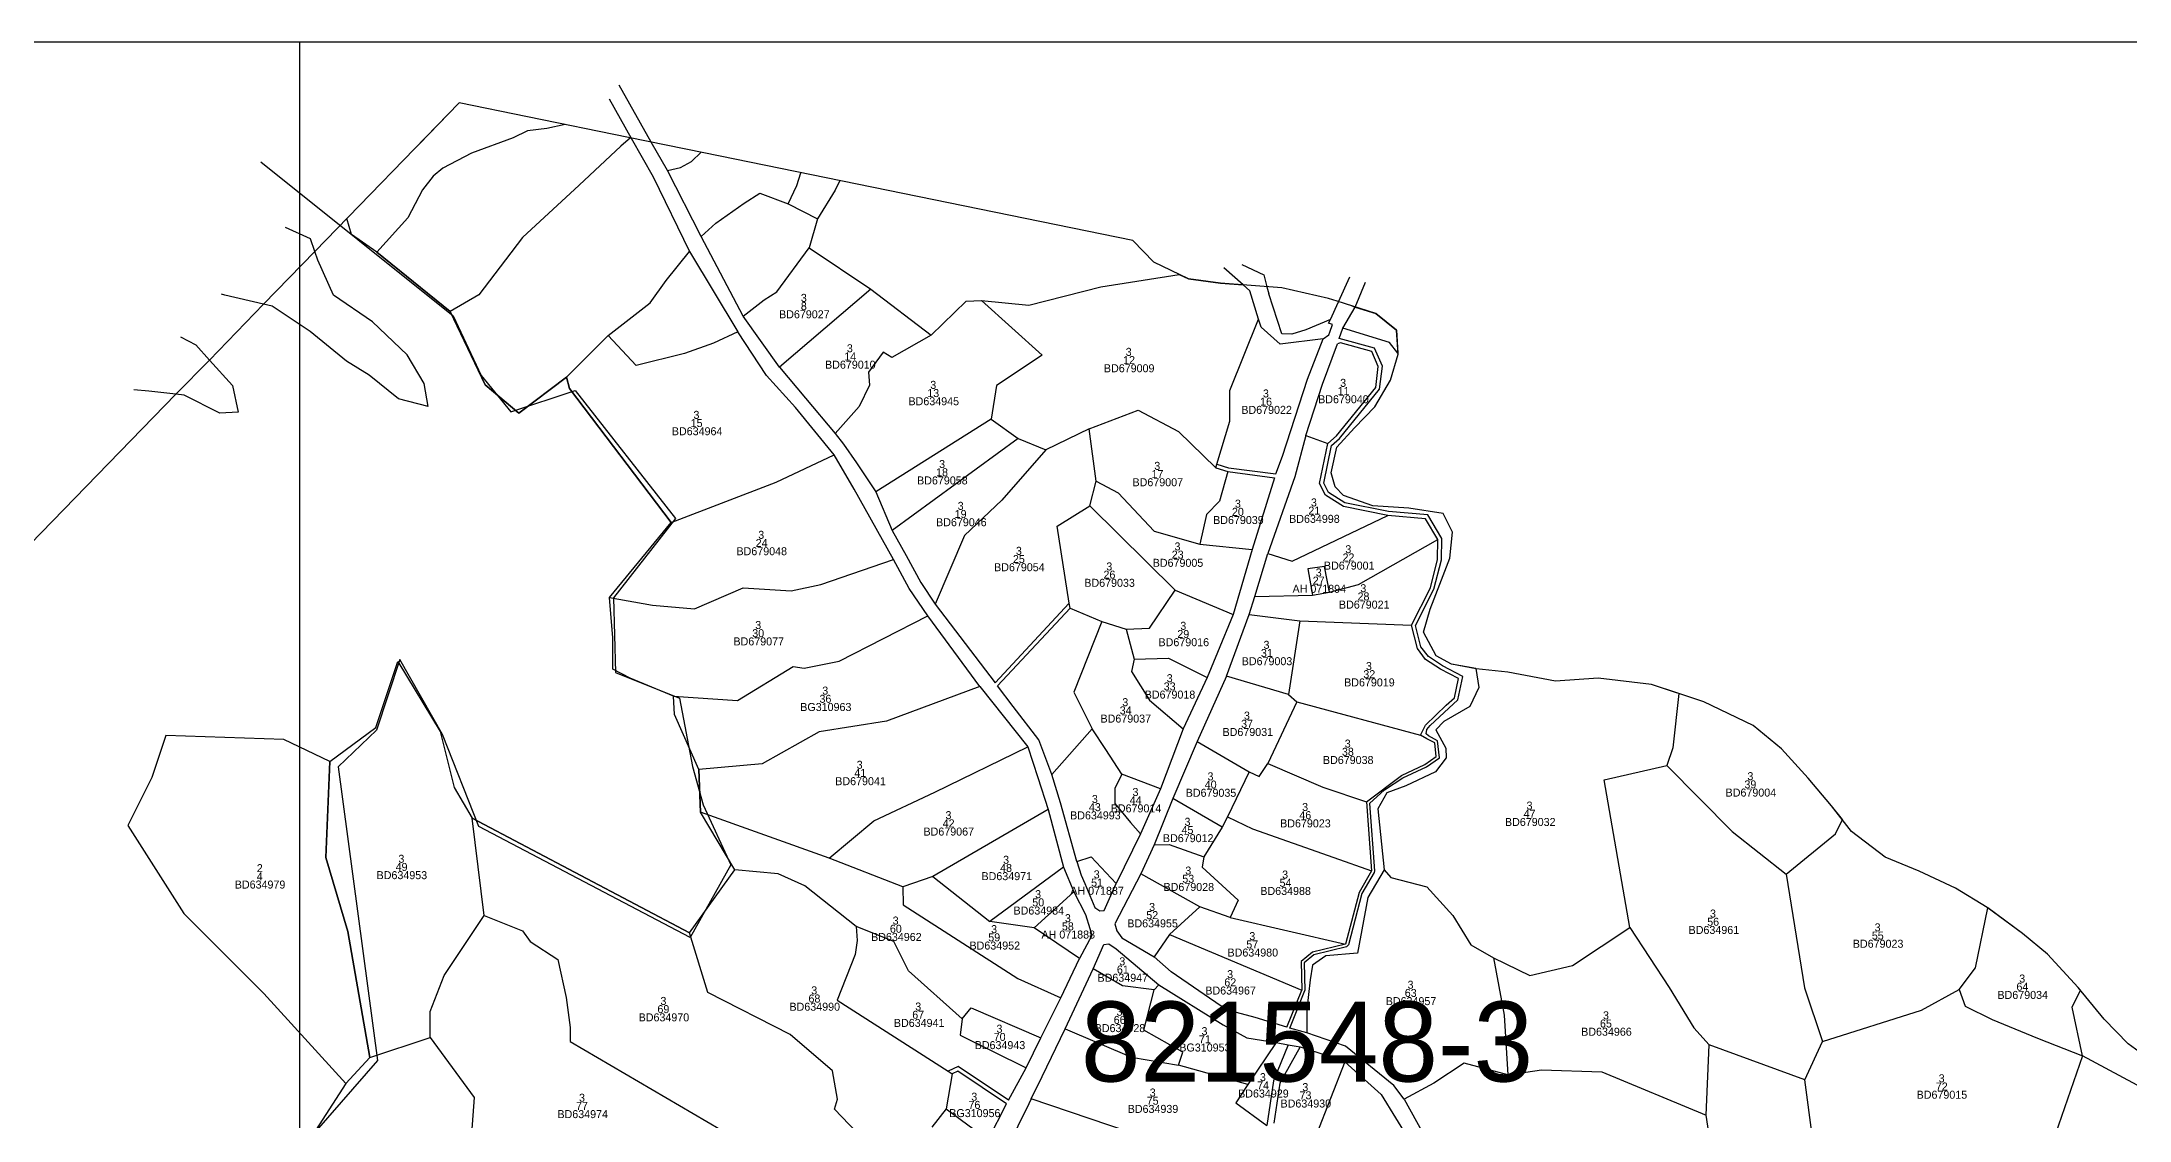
# Model space of a CAD drawing. Extents: x 547915 to 556085, y 1814738 to 1822008.
# Drawn here: x 549871 to 550914, y 1820461 to 1821000 of the extents above; entities that cross this region are included whole.
import ezdxf

# ---------------------------------------------------------------- set-up
doc = ezdxf.new("R2010")
doc.units = 0
for name, color, linetype in [('Level 10', 7, 'Continuous'), ('Level 20', 7, 'Continuous'), ('Level 23', 7, 'Continuous'), ('Level 31', 7, 'Continuous'), ('Level 32', 7, 'Continuous'), ('Level 34', 7, 'Continuous'), ('Level 46', 7, 'Continuous'), ('Level 54', 7, 'Continuous'), ('Level 55', 7, 'Continuous')]:
    doc.layers.add(name, color=color, linetype=linetype)

msp = doc.modelspace()

# ---------------------------------------------------------------- linework, layer by layer
at = {"layer": 'Level 10'}
for p, q in [((550074.1, 1820963.8), (550059.7, 1820949)), ((550244, 1820918.9), (550258.8, 1820911.5)), ((550258.8, 1820911.5), (550254.5, 1820896.9)), ((550038.5, 1820894.8), (550075.1, 1820865.1)), ((550254.5, 1820896.9), (550285.4, 1820876.2)), ((550285.4, 1820876.2), (550239.7, 1820837.3)), ((550285.4, 1820876.2), (550315.5, 1820853.2)), ((550525.8, 1820867.9), (550527.5, 1820867.3)), ((550154.1, 1820853.1), (550133.3, 1820832.2)), ((550345.6, 1820811.3), (550287.9, 1820774.9)), ((550345.6, 1820811.3), (550359, 1820801.5)), ((550359, 1820801.5), (550296.1, 1820755.6)), ((550359, 1820801.5), (550372.9, 1820795.9)), ((550394.6, 1820806.4), (550372.9, 1820795.9)), ((550398.1, 1820780.2), (550394.6, 1820806.4)), ((550502.9, 1820803), (550513.8, 1820799.1)), ((550457.8, 1820786.9), (550458.4, 1820788.8)), ((550394.8, 1820767.9), (550398.1, 1820780.2)), ((550394.8, 1820767.9), (550437.5, 1820725.7)), ((550154.8, 1820722), (550185.6, 1820759.6)), ((550449.9, 1820748.8), (550476, 1820746)), ((550437.5, 1820725.7), (550466.5, 1820713.5)), ((550506.2, 1820723.3), (550514.7, 1820724.7)), ((550385, 1820716.7), (550384.6, 1820719.2)), ((550385, 1820716.7), (550400.8, 1820710)), ((550477.3, 1820722.5), (550506.2, 1820723.3)), ((550400.8, 1820710), (550413, 1820706.3)), ((550413, 1820706.3), (550417, 1820691.2)), ((550474.6, 1820713.5), (550499.9, 1820710.4)), ((550499.9, 1820710.4), (550494.2, 1820673.5)), ((550499.9, 1820710.4), (550555.6, 1820708.2)), ((550494.2, 1820673.5), (550463.2, 1820682.7)), ((550494.2, 1820673.5), (550498.3, 1820669.9)), ((550498.3, 1820669.9), (550483.9, 1820639)), ((550498.3, 1820669.9), (550560.2, 1820653.2)), ((550396.1, 1820656.4), (550375.9, 1820633.6)), ((550448.6, 1820650), (550474.5, 1820634.9)), ((550199.4, 1820636.1), (550200.2, 1820614.7)), ((550430.2, 1820626.3), (550410.8, 1820633.7)), ((550474.5, 1820634.9), (550463.7, 1820612.4)), ((550461.1, 1820607.2), (550436.4, 1820621.5)), ((550092, 1820563), (550086, 1820611.7)), ((550194.7, 1820554.4), (550086, 1820611.7)), ((550264.5, 1820591.7), (550200.2, 1820614.7)), ((550217.4, 1820585.8), (550200.2, 1820614.7)), ((550374.1, 1820616.1), (550316.3, 1820582.6)), ((550463.7, 1820612.4), (550461.1, 1820607.2)), ((550461.1, 1820607.2), (550451.8, 1820592.4)), ((550301.4, 1820577.4), (550264.5, 1820591.7)), ((550194.7, 1820554.4), (550217.4, 1820585.8)), ((550316.3, 1820582.6), (550301.4, 1820577.4)), ((550316.3, 1820582.6), (550344.8, 1820560)), ((550381.7, 1820587.2), (550344.8, 1820560)), ((550449.8, 1820567.4), (550420.3, 1820583.8)), ((550386.8, 1820574.9), (550367, 1820556.9)), ((550367, 1820556.9), (550344.8, 1820560)), ((550449.8, 1820567.4), (550434.7, 1820553.6)), ((550465, 1820562.1), (550449.8, 1820567.4)), ((550465, 1820562.1), (550522.7, 1820548.7)), ((550389.7, 1820541.6), (550367, 1820556.9)), ((550434.7, 1820553.6), (550427.1, 1820542.4)), ((550434.7, 1820553.6), (550500.9, 1820525.7)), ((550427.1, 1820525.9), (550429.4, 1820528.4)), ((550035, 1820492), (550065, 1820502)), ((550488, 1820499.5), (550473.9, 1820478.5)), ((550703, 1820463.1), (550704.5, 1820498.4)), ((550752.3, 1820480.9), (550704.5, 1820498.4)), ((550752.3, 1820480.9), (550761.1, 1820500)), ((550324.1, 1820485.1), (550326, 1820483.8)), ((550473.9, 1820478.5), (550439.2, 1820488.2)), ((550522.3, 1820489.8), (550508, 1820453.2)), ((550891.2, 1820492.8), (550873.1, 1820440.9)), ((550939.1, 1820467), (550891.2, 1820492.8)), ((550023, 1820479), (550003, 1820448)), ((550326, 1820483.8), (550323, 1820466.4)), ((550323, 1820466.4), (550315.9, 1820457.1)), ((550323, 1820466.4), (550344.1, 1820450.8))]:
    msp.add_line(p, q, dxfattribs=at)
for points in [[(550132.5, 1820958.6), (550123.4, 1820956.6), (550113.7, 1820955.4), (550106.5, 1820951.9), (550085.8, 1820944.2), (550071.4, 1820936.7), (550066.5, 1820932.8), (550061.2, 1820926), (550053.9, 1820911.9), (550038.5, 1820894.8)], [(550165.3, 1820951.9), (550160.4, 1820947.8), (550139.5, 1820928.3), (550111.2, 1820902.1), (550102.7, 1820890.9), (550089.4, 1820873.4), (550075.1, 1820865.1)], [(550183.7, 1820935.6), (550190.3, 1820937.1), (550195.8, 1820940.1), (550200.5, 1820944.7)], [(550244, 1820918.9), (550248.4, 1820928.1), (550250.4, 1820934.5)], [(550200.5, 1820902.6), (550207.9, 1820909.2), (550222, 1820919.3), (550229.9, 1820924.2), (550244, 1820918.9)], [(550269.9, 1820930.6), (550267.5, 1820925.7), (550258.8, 1820911.5)], [(550015, 1820640), (550038, 1820657), (550049, 1820690), (550070, 1820655), (550077, 1820627), (550086, 1820611.7), (550194.7, 1820554.4), (550217.4, 1820585.8), (550200.2, 1820614.7), (550199.4, 1820636.1), (550187.2, 1820663.6), (550186.7, 1820672.7), (550165.1, 1820681.7), (550156.4, 1820686.2), (550156.4, 1820701.9), (550154.8, 1820722), (550185.6, 1820759.6), (550134.8, 1820826.6), (550133.3, 1820832.2), (550109.4, 1820814.3), (550092.5, 1820828.4), (550075.1, 1820865.1), (550038.5, 1820894.8), (550025.7, 1820903.6), (550023.4, 1820911.6)], [(550038.5, 1820894.8), (550025.7, 1820903.6), (550023.4, 1820911.6)], [(550154.1, 1820853.1), (550175.1, 1820869.5), (550183.1, 1820880.6), (550194.7, 1820895.1)], [(550221.5, 1820862.8), (550232.1, 1820871), (550238.4, 1820875), (550254.5, 1820896.9)], [(550340.7, 1820870.6), (550364.4, 1820868.2), (550400.3, 1820877.4), (550439.6, 1820883.6)], [(550439.6, 1820883.6), (550444.2, 1820881.5), (550460.2, 1820879.3), (550471.6, 1820878.4)], [(550315.5, 1820853.2), (550333.1, 1820870.2), (550340.7, 1820870.6)], [(550340.7, 1820870.6), (550371.1, 1820843.2), (550348.2, 1820828), (550345.6, 1820811.3)], [(550075.1, 1820865.1), (550092.5, 1820828.4), (550109.4, 1820814.3), (550133.3, 1820832.2)], [(550458.4, 1820788.8), (550464.8, 1820810.2), (550464.8, 1820825.5), (550479.2, 1820861.2)], [(550527.5, 1820867.3), (550537.9, 1820864.1), (550548.2, 1820855.7), (550548.9, 1820844.3)], [(550218.9, 1820855), (550206.8, 1820849.3), (550192.3, 1820844.1), (550168.1, 1820838.1), (550154.1, 1820853.1)], [(550315.5, 1820853.2), (550295.8, 1820842.1), (550291.6, 1820844.7), (550284.2, 1820834.8), (550284.7, 1820828.2), (550279.6, 1820817.5), (550267.5, 1820804.1)], [(550133.3, 1820832.2), (550134.8, 1820826.6), (550185.6, 1820759.6)], [(550394.6, 1820806.4), (550419.1, 1820815.7), (550439.2, 1820805.1), (550457.8, 1820786.9)], [(550185.6, 1820759.6), (550238, 1820779.7), (550267, 1820793.4)], [(550372.9, 1820795.9), (550350.9, 1820770.8), (550332.2, 1820753), (550317.6, 1820718.8)], [(550398.1, 1820780.2), (550409, 1820774.4), (550427, 1820755.2), (550449.9, 1820748.8)], [(550463.8, 1820785), (550459.7, 1820770.2), (550453.2, 1820763.6), (550449.9, 1820748.8)], [(550384.6, 1820719.2), (550378.5, 1820757.8), (550394.8, 1820767.9)], [(550483.8, 1820744), (550496.1, 1820740.2), (550543.9, 1820763)], [(550514.7, 1820724.7), (550529.2, 1820728.6), (550568.8, 1820751)], [(550154.8, 1820722), (550176.2, 1820718.3), (550197.2, 1820716.4), (550221.5, 1820726.9), (550245.5, 1820725.4), (550260.4, 1820728.5), (550296.7, 1820741.1)], [(550514.7, 1820724.7), (550512.2, 1820737.5), (550503.8, 1820736.4), (550506.2, 1820723.3)], [(550413, 1820706.3), (550424.7, 1820706.7), (550437.5, 1820725.7)], [(550186.7, 1820672.7), (550165.1, 1820681.7), (550156.4, 1820686.2), (550156.4, 1820701.9), (550154.8, 1820722)], [(550186.7, 1820672.7), (550218.8, 1820670.6), (550246.6, 1820687.5), (550252, 1820686.7), (550269.6, 1820690.3), (550313.8, 1820712.9)], [(550400.8, 1820710), (550386.9, 1820674.7), (550396.1, 1820656.4)], [(550035, 1820492), (550024, 1820555), (550013, 1820592), (550015, 1820640), (550038, 1820657), (550049, 1820690), (550070, 1820655), (550077, 1820627), (550086, 1820611.7)], [(550417, 1820691.2), (550415.7, 1820685.1), (550424.7, 1820670.7), (550441.5, 1820656.4)], [(550417, 1820691.2), (550434.2, 1820691.8), (550453.5, 1820682)], [(550689.3, 1820674.1), (550675.7, 1820678.6), (550649, 1820681.7), (550627.6, 1820680.2), (550603.8, 1820684.8), (550588, 1820686.4), (550587.8, 1820686.5)], [(550199.4, 1820636.1), (550187.2, 1820663.6), (550186.7, 1820672.7)], [(550339.9, 1820677.5), (550293.2, 1820660.2), (550259.6, 1820654.8), (550231.1, 1820638.9), (550199.4, 1820636.1)], [(550689.3, 1820674.1), (550686.4, 1820646.8), (550683.3, 1820638.1)], [(550771.1, 1820611), (550765.7, 1820617.9), (550754, 1820631.7), (550740.6, 1820646.3), (550726.5, 1820658), (550701.9, 1820669.9), (550689.3, 1820674.1)], [(550015, 1820640), (549992, 1820651), (549933, 1820653), (549926, 1820632), (549914, 1820608), (549942, 1820564), (549982, 1820524), (550023, 1820479)], [(550410.8, 1820633.7), (550402.8, 1820646), (550396.1, 1820656.4)], [(550264.5, 1820591.7), (550286.8, 1820610.3), (550317.4, 1820624.7), (550363.8, 1820647.4)], [(550015, 1820640), (550013, 1820592), (550024, 1820555), (550035, 1820492), (550023, 1820479)], [(550410.8, 1820633.7), (550407.4, 1820626.6), (550407.3, 1820619.1), (550415.2, 1820609.5), (550420.2, 1820603.8)], [(550474.5, 1820634.9), (550479.5, 1820632.5), (550483.9, 1820639)], [(550483.9, 1820639), (550511.4, 1820627.2), (550533.1, 1820619.8)], [(550664.8, 1820557), (550652, 1820630.8), (550683.3, 1820638.1)], [(550683.3, 1820638.1), (550716, 1820605), (550743, 1820583.7)], [(550463.7, 1820612.4), (550476.2, 1820606.3), (550516.9, 1820592.1), (550535.7, 1820585.3)], [(550743, 1820583.7), (550767.6, 1820603.8), (550771.1, 1820611)], [(550388.3, 1820590), (550395.6, 1820592.4), (550408, 1820579)], [(550427, 1820598.3), (550434.6, 1820598.5), (550451.8, 1820592.4)], [(550451.8, 1820592.4), (550451, 1820587.2), (550469.1, 1820570.7), (550465, 1820562.1)], [(550278, 1820557.5), (550252.4, 1820577.8), (550239, 1820583.9), (550217.4, 1820585.8)], [(550542, 1820585.9), (550545.3, 1820582.1), (550563.3, 1820577.3), (550576.4, 1820563), (550585.4, 1820548.4), (550596.7, 1820541.8)], [(550743, 1820583.7), (550752.2, 1820526.9), (550761.1, 1820500)], [(550301.4, 1820577.4), (550301.5, 1820568.4), (550358.8, 1820531.5), (550380.3, 1820521.9)], [(550065, 1820502), (550065, 1820515), (550072, 1820533), (550092, 1820563)], [(550092, 1820563), (550111.3, 1820555.3), (550115, 1820550.1), (550128.9, 1820541.1), (550133, 1820522.1), (550135, 1820507), (550135, 1820500), (550217, 1820452), (550238.5, 1820439.7), (550243.5, 1820439.5)], [(550278, 1820557.5), (550278.6, 1820550.6), (550277.6, 1820543.5), (550268.5, 1820520.7), (550324.1, 1820485.1)], [(550331.1, 1820511.4), (550304.2, 1820535.3), (550296.8, 1820550), (550278, 1820557.5)], [(550596.7, 1820541.8), (550614.9, 1820533), (550636.2, 1820538), (550664.8, 1820557)], [(550664.8, 1820557), (550684.5, 1820527), (550696.9, 1820506.9), (550704.5, 1820498.4)], [(550829.5, 1820526), (550837.7, 1820536.9), (550843.8, 1820566.8)], [(550890.2, 1820525.7), (550889, 1820527.1), (550873.6, 1820543.7), (550861.1, 1820554.1), (550843.8, 1820566.8)], [(550278.2, 1820454.7), (550267.2, 1820466.1), (550268.8, 1820471.1), (550266.2, 1820485.3), (550245.1, 1820503.5), (550203.9, 1820524.5), (550194.7, 1820554.4)], [(550427.1, 1820525.9), (550411.2, 1820527.9), (550396.6, 1820536.4)], [(550596.7, 1820541.8), (550602, 1820513.1), (550603.8, 1820483.4)], [(550439.2, 1820488.2), (550441.4, 1820494.6), (550421.9, 1820505.7), (550427.1, 1820525.9)], [(550761.1, 1820500), (550810.7, 1820515.7), (550829.5, 1820526)], [(550829.5, 1820526), (550832.4, 1820517.7), (550846, 1820511), (550868.7, 1820501.7), (550891.2, 1820492.8)], [(550331.1, 1820511.4), (550335.6, 1820516.9), (550370.3, 1820501.9)], [(550891.2, 1820492.8), (550886, 1820517.1), (550890.2, 1820525.7)], [(550331.1, 1820511.4), (550330.1, 1820503.1), (550363.1, 1820486.8)], [(550382.5, 1820506.4), (550415.7, 1820492.2), (550439.2, 1820488.2)], [(550065, 1820502), (550087, 1820472), (550085, 1820445), (550121, 1820423)], [(550035, 1820492), (550023, 1820479), (550003, 1820448), (549992, 1820411), (549991, 1820385), (549996, 1820369), (550021, 1820374), (550030, 1820371), (550044, 1820371.1), (550051, 1820354)], [(550603.8, 1820483.4), (550582, 1820489.2), (550566.9, 1820479.1), (550552, 1820471.2)], [(550603.8, 1820483.4), (550620.6, 1820485.9), (550650.9, 1820484.8), (550703, 1820463.1)], [(550473.9, 1820478.5), (550467.8, 1820469.4), (550483.3, 1820458)], [(550873.1, 1820440.9), (550805.9, 1820443), (550756.1, 1820452), (550752.3, 1820480.9)], [(550447.5, 1820435), (550443.7, 1820444.9), (550365.5, 1820471.3)], [(550737.8, 1820368.7), (550708.7, 1820425.6), (550703, 1820463.1)]]:
    msp.add_lwpolyline(points, dxfattribs=at)
at = {"layer": 'Level 23'}
for p, q in [((550175.6, 1820949.8), (550159.6, 1820978.2)), ((550154.5, 1820971.5), (550165.6, 1820951.8)), ((550183.7, 1820935.6), (550175.6, 1820949.8)), ((550200.5, 1820902.6), (550183.7, 1820935.6)), ((550221.5, 1820862.8), (550200.5, 1820902.6)), ((550194.7, 1820895.1), (550218.9, 1820855)), ((550519.2, 1820870), (550524.9, 1820882.4)), ((550527.5, 1820867.3), (550532.7, 1820879.7)), ((550239.7, 1820837.3), (550221.5, 1820862.8)), ((550515.1, 1820861.1), (550519.2, 1820870)), ((550521.3, 1820856.8), (550527.5, 1820867.3)), ((550519.5, 1820851.6), (550521.3, 1820856.8)), ((550513.8, 1820799.1), (550518.2, 1820802.9)), ((550457.8, 1820786.9), (550463.8, 1820785)), ((550458.4, 1820788.8), (550464.2, 1820786.9)), ((550464.2, 1820786.9), (550487.9, 1820783.9)), ((550463.8, 1820785), (550487.2, 1820781.9)), ((550487.2, 1820781.9), (550476, 1820746)), ((550287.9, 1820774.9), (550296.1, 1820755.6)), ((550476, 1820746), (550466.5, 1820713.5)), ((550477.3, 1820722.5), (550483.8, 1820744)), ((550317.6, 1820718.8), (550347.5, 1820679.4)), ((550347.5, 1820679.4), (550384.6, 1820719.2)), ((550348.7, 1820677.8), (550385, 1820716.7)), ((550474.6, 1820713.5), (550477.3, 1820722.5)), ((550339.9, 1820677.5), (550313.8, 1820712.9)), ((550463.2, 1820682.7), (550474.6, 1820713.5)), ((550463.2, 1820682.7), (550448.6, 1820650)), ((550339.9, 1820677.5), (550363.8, 1820647.4)), ((550453.5, 1820682), (550441.5, 1820656.4)), ((550441.5, 1820656.4), (550430.2, 1820626.3)), ((550448.6, 1820650), (550436.4, 1820621.5)), ((550430.2, 1820626.3), (550420.2, 1820603.8)), ((550436.4, 1820621.5), (550427, 1820598.3)), ((550533.1, 1820619.8), (550535.7, 1820585.3)), ((550374.1, 1820616.1), (550381.7, 1820587.2)), ((550420.2, 1820603.8), (550408, 1820579)), ((550427, 1820598.3), (550420.3, 1820583.8)), ((550381.7, 1820587.2), (550386.8, 1820574.9)), ((550380.3, 1820521.9), (550389.7, 1820541.6)), ((550382.5, 1820506.4), (550396.6, 1820536.4)), ((550427.1, 1820542.4), (550435.6, 1820534.8)), ((550493.4, 1820507.1), (550500.9, 1820525.7)), ((550370.3, 1820501.9), (550380.3, 1820521.9)), ((550503.3, 1820504.4), (550494.9, 1820506.7)), ((550363.1, 1820486.8), (550370.3, 1820501.9)), ((550488, 1820499.5), (550494, 1820498.4)), ((550494, 1820498.4), (550500, 1820497.3)), ((550354.2, 1820470.7), (550363.1, 1820486.8)), ((550344.1, 1820450.8), (550353.2, 1820468.9)), ((550552, 1820471.2), (550561.6, 1820453.6))]:
    msp.add_line(p, q, dxfattribs=at)
for points in [[(550165.6, 1820951.8), (550176.6, 1820932.4), (550194.7, 1820895.1)], [(550514.8, 1820854.7), (550516.1, 1820858.6), (550514.2, 1820859.2), (550515.1, 1820861.1)], [(550267, 1820793.4), (550247.8, 1820817.1), (550233.3, 1820833), (550218.9, 1820855)], [(550487.9, 1820783.9), (550491.2, 1820792.7), (550503.7, 1820831.3), (550511.5, 1820851.4)], [(550511.5, 1820851.4), (550514.3, 1820853.4), (550514.8, 1820854.7)], [(550518.2, 1820802.9), (550537.8, 1820827.1), (550539, 1820837.5), (550535.8, 1820845.1), (550520.1, 1820849.4), (550518.6, 1820848.9)], [(550502.9, 1820803), (550511.1, 1820828.7), (550518.6, 1820848.9)], [(550239.7, 1820837.3), (550252.7, 1820821.8), (550267.5, 1820804.1)], [(550267.5, 1820804.1), (550271.7, 1820798.7), (550278.2, 1820789.4), (550287.9, 1820774.9)], [(550502.9, 1820803), (550497.4, 1820782.4), (550483.8, 1820744)], [(550543.9, 1820763), (550521.6, 1820767.5), (550512.6, 1820773.2), (550509.7, 1820779), (550513.8, 1820799.1)], [(550296.7, 1820741.1), (550277, 1820776.2), (550267, 1820793.4)], [(550296.1, 1820755.6), (550303, 1820743), (550310.4, 1820729.6), (550317.6, 1820718.8)], [(550568.8, 1820751), (550562.6, 1820761.4), (550543.9, 1820763)], [(550555.6, 1820708.2), (550565.1, 1820726.9), (550568.7, 1820741.1), (550568.8, 1820751)], [(550313.8, 1820712.9), (550304.5, 1820726.5), (550296.7, 1820741.1)], [(550466.5, 1820713.5), (550458.7, 1820694.5), (550453.5, 1820682)], [(550560.2, 1820653.2), (550562.6, 1820658.2), (550573, 1820668.2), (550577.1, 1820671.9), (550579.2, 1820681.5), (550570.2, 1820686.2), (550562.7, 1820691), (550558.6, 1820696.5), (550555.6, 1820708.2)], [(550375.9, 1820633.6), (550369.3, 1820650.8), (550356.6, 1820667.5), (550348.7, 1820677.8)], [(550533.1, 1820619.8), (550550.6, 1820633.1), (550562.4, 1820638.6), (550568, 1820642.6), (550567.3, 1820649.4), (550563.3, 1820651.4), (550560.2, 1820653.2)], [(550363.8, 1820647.4), (550368.8, 1820632.1), (550374.1, 1820616.1)], [(550388.3, 1820590), (550380.2, 1820619.3), (550375.9, 1820633.6)], [(550388.3, 1820590), (550390.5, 1820583.2), (550392.3, 1820579), (550397.3, 1820567.1), (550399.9, 1820565.4), (550402.1, 1820565.6), (550408, 1820579)], [(550420.3, 1820583.8), (550407.3, 1820558.9), (550408.4, 1820555.3), (550410.9, 1820551.9), (550427.1, 1820542.4)], [(550535.7, 1820585.3), (550529.5, 1820574.6), (550522.7, 1820548.7)], [(550386.8, 1820574.9), (550392.7, 1820563.6), (550394.9, 1820556.6), (550395.9, 1820553.1), (550389.7, 1820541.6)], [(550396.6, 1820536.4), (550401.8, 1820548.6), (550404.4, 1820548.9), (550408, 1820546.4), (550429.4, 1820528.4)], [(550522.7, 1820548.7), (550506.2, 1820544.7), (550500.5, 1820540.1), (550500.9, 1820525.7)], [(550429.4, 1820528.4), (550461.6, 1820508.3), (550473.3, 1820501.8), (550488, 1820499.5)], [(550493.4, 1820507.1), (550477.6, 1820512), (550463.2, 1820515.8), (550435.6, 1820534.8)], [(550365.5, 1820471.3), (550371.1, 1820482.5), (550382.5, 1820506.4)], [(550500, 1820497.3), (550519.2, 1820491.1), (550522.3, 1820489.8)], [(550552, 1820471.2), (550546.8, 1820478), (550522.7, 1820497.7), (550503.3, 1820504.4)], [(550354.2, 1820470.7), (550329, 1820487.5), (550324.1, 1820485.1)], [(550353.2, 1820468.9), (550328.8, 1820485.2), (550326, 1820483.8)], [(550522.3, 1820489.8), (550540.5, 1820473.5), (550554.8, 1820450.2)], [(550365.5, 1820471.3), (550364.4, 1820468.9), (550353.4, 1820446.5)]]:
    msp.add_lwpolyline(points, dxfattribs=at)
at = {"layer": 'Level 31'}
for points in [[(550007.4, 1820895.1), (550005.2, 1820901.4), (549992.7, 1820907.1)], [(550064, 1820817.5), (550062, 1820829.1), (550053.6, 1820843.4), (550036.3, 1820859.9), (550016.8, 1820873.3), (550008.9, 1820890.8), (550007.4, 1820895.1)], [(549981.8, 1820868.7), (549962.4, 1820873.3), (549960.8, 1820873.7)], [(550064, 1820817.5), (550049.3, 1820821.4), (550034.6, 1820833.2), (550023.2, 1820840.2), (550005.1, 1820855.1), (549986.1, 1820867.7), (549981.8, 1820868.7)], [(549940.2, 1820852.5), (549947.9, 1820848.4), (549954.7, 1820840.8)], [(549954.7, 1820840.8), (549966.2, 1820828), (549969.1, 1820814.7), (549960, 1820814.2), (549942.1, 1820823.2), (549938, 1820823.7)], [(549938, 1820823.7), (549924.4, 1820825.2), (549916.9, 1820825.9)]]:
    msp.add_lwpolyline(points, dxfattribs=at)
at = {"layer": 'Level 32'}
for p, q in [((550471.6, 1820878.4), (550461.8, 1820887)), ((550471.6, 1820878.4), (550471.6, 1820878.4)), ((550483.4, 1820877.5), (550484.4, 1820873.9)), ((550515.6, 1820798), (550519.7, 1820801.5)), ((550587.8, 1820686.5), (550575.7, 1820688.7)), ((550494.9, 1820506.7), (550502.4, 1820525.5))]:
    msp.add_line(p, q, dxfattribs=at)
for points in [[(550470.9, 1820888.6), (550481.9, 1820883.4), (550483.4, 1820877.5)], [(550479.2, 1820861.2), (550474.9, 1820875.4), (550471.6, 1820878.4)], [(550515.1, 1820861.1), (550502.8, 1820856), (550495.8, 1820853.7), (550490.9, 1820853.9), (550484.4, 1820873.9)], [(550511.5, 1820851.4), (550490, 1820848.8), (550480.5, 1820857.2), (550479.2, 1820861.2)], [(550519.7, 1820801.5), (550539.7, 1820826.2), (550541.1, 1820837.8), (550537.2, 1820846.7), (550519.5, 1820851.6)], [(550548.9, 1820844.3), (550544.6, 1820849.6), (550521.3, 1820856.8)], [(550575.7, 1820688.7), (550568, 1820692.9), (550561.6, 1820704.8), (550565, 1820716.2), (550569.8, 1820728.7), (550574.9, 1820741.7), (550576.2, 1820754.8), (550571.5, 1820764), (550554.3, 1820766.8), (550536.3, 1820767.9), (550521.7, 1820773), (550517.5, 1820777.4), (550515.5, 1820784.4), (550518.4, 1820797.2), (550527.2, 1820806.9), (550537.4, 1820817.4), (550545.1, 1820830.7), (550549, 1820843.7), (550548.9, 1820844.3)], [(550544.2, 1820765), (550522.3, 1820769.4), (550514.1, 1820774.6), (550511.8, 1820779.3), (550515.6, 1820798)], [(550570.8, 1820751.5), (550563.8, 1820763.4), (550544.2, 1820765)], [(550557.7, 1820708), (550566.9, 1820726.2), (550570.7, 1820740.9), (550570.8, 1820751.5)], [(550563, 1820653.8), (550563.3, 1820656), (550565, 1820658.1), (550574.4, 1820666.7), (550578.9, 1820670.9), (550581.4, 1820682.6), (550571.2, 1820687.9), (550564.1, 1820692.5), (550560.4, 1820697.4), (550557.7, 1820708)], [(550587.8, 1820686.5), (550589.4, 1820677), (550584.9, 1820667.6), (550571.9, 1820660.1), (550567.9, 1820655.8), (550572.8, 1820646.7), (550573, 1820641.8), (550567.7, 1820634.9), (550552.8, 1820627.8), (550543.4, 1820624.3), (550538.8, 1820616.3), (550542, 1820585.9)], [(550534.7, 1820619.1), (550542.2, 1820625.8), (550551.4, 1820631.8), (550563.2, 1820637.3), (550569.6, 1820641.9), (550568.7, 1820650.4), (550564.1, 1820652.8), (550563, 1820653.8)], [(550534.7, 1820619.1), (550537.2, 1820585.4), (550537, 1820584.6)], [(550542, 1820585.9), (550533.8, 1820572.1), (550528.7, 1820544.2), (550512.8, 1820542.9), (550506.2, 1820538.2), (550505, 1820530.9), (550503.3, 1820516.1), (550503.3, 1820504.4)], [(550537, 1820584.6), (550530.9, 1820574), (550524.2, 1820548.3), (550523.1, 1820547.3)], [(550523.1, 1820547.3), (550506.8, 1820543.3), (550502, 1820539.4), (550502.4, 1820525.5)], [(550494, 1820498.4), (550486.7, 1820480.3), (550483.3, 1820458)], [(550500, 1820497.3), (550489.8, 1820479.1), (550486.9, 1820459.1)]]:
    msp.add_lwpolyline(points, dxfattribs=at)
at = {"layer": 'Level 34'}
msp.add_lwpolyline([(549980.5, 1820939.9), (550076.6, 1820863), (550090.5, 1820833.1), (550105.4, 1820814.9), (550137.5, 1820825.6), (550187.7, 1820761.5), (550156.7, 1820721.9), (550157.8, 1820684.6), (550189.8, 1820671.7), (550196.2, 1820637.6), (550201.5, 1820618.3), (550215.4, 1820588.4), (550195.1, 1820552.1), (550089.4, 1820607.6), (550071.3, 1820653.6), (550049.9, 1820691), (550038.2, 1820655.7), (550019.1, 1820637.3), (550038.8, 1820490.5), (550008.1, 1820455.4)], dxfattribs=at)
at = {"layer": 'Level 46'}
for p, q in [((550164.3, 1820952.1), (550113.8, 1820962.4)), ((550201.9, 1820944.4), (550164.3, 1820952.1)), ((550416.3, 1820900.6), (550201.9, 1820944.4)), ((550007.4, 1820895.1), (549981.8, 1820868.7)), ((550416.3, 1820900.6), (550416.3, 1820900.6)), ((549981.8, 1820868.7), (549954.7, 1820840.8)), ((549954.7, 1820840.8), (549938, 1820823.7))]:
    msp.add_line(p, q, dxfattribs=at)
for points in [[(550113.8, 1820962.4), (550079.6, 1820969.4), (550007.4, 1820895.1)], [(550518.5, 1820870.2), (550514.1, 1820871.6), (550490.9, 1820876.9), (550460.2, 1820879.3), (550444.2, 1820881.5), (550426.9, 1820889.7), (550416.3, 1820900.6)], [(550575.7, 1820688.7), (550568, 1820692.9), (550561.6, 1820704.8), (550565, 1820716.2), (550569.8, 1820728.7), (550574.9, 1820741.7), (550576.2, 1820754.8), (550571.5, 1820764), (550554.3, 1820766.8), (550536.3, 1820767.9), (550521.7, 1820773), (550517.5, 1820777.4), (550515.5, 1820784.4), (550518.4, 1820797.2), (550527.2, 1820806.9), (550537.4, 1820817.4), (550545.1, 1820830.7), (550549, 1820843.7), (550548.2, 1820855.7), (550537.9, 1820864.1), (550518.5, 1820870.2)], [(549938, 1820823.7), (549467.1, 1820338.9), (548715.3, 1819524.9)], [(550627.6, 1820680.2), (550603.8, 1820684.8), (550588, 1820686.4), (550575.7, 1820688.7)], [(550923.2, 1820492.1), (550913.9, 1820498.9), (550902, 1820511.2), (550889, 1820527.1), (550873.6, 1820543.7), (550861.1, 1820554.1), (550843.4, 1820567.1), (550827.7, 1820576.7), (550809.4, 1820585.2), (550792.5, 1820592.2), (550775.7, 1820605.1), (550765.7, 1820617.9), (550754, 1820631.7), (550740.6, 1820646.3), (550726.5, 1820658), (550701.9, 1820669.9), (550675.7, 1820678.6), (550649, 1820681.7), (550627.6, 1820680.2)]]:
    msp.add_lwpolyline(points, dxfattribs=at)
at = {"layer": 'Level 54'}
for p, q in [((549000, 1821000), (552000, 1821000)), ((550000, 1816000), (550000, 1821000))]:
    msp.add_line(p, q, dxfattribs=at)

# ---------------------------------------------------------------- texts
at = {"layer": 'Level 20'}
for s, p in [('3', (550250.4, 1820869.9)), ('BD679027', (550239.5, 1820861.7)), ('8', (550250.4, 1820865.8)), ('BD679010', (550262.5, 1820836.5)), ('BD679010', (550262.5, 1820836.5)), ('14', (550272.1, 1820840.6)), ('14', (550272.1, 1820840.6)), ('3', (550273.4, 1820844.7)), ('3', (550273.4, 1820844.7)), ('12', (550411.5, 1820838.8)), ('12', (550411.5, 1820838.8)), ('3', (550412.8, 1820842.9)), ('3', (550412.8, 1820842.9)), ('3', (550315.1, 1820826.4)), ('3', (550315.1, 1820826.4)), ('BD679009', (550401.9, 1820834.7)), ('BD679009', (550401.9, 1820834.7)), ('3', (550520, 1820827.4)), ('BD634945', (550304.2, 1820818.2)), ('BD634945', (550304.2, 1820818.2)), ('13', (550313.6, 1820822.3)), ('13', (550313.6, 1820822.3)), ('BD679022', (550470.6, 1820813.9)), ('BD679022', (550470.6, 1820813.9)), ('16', (550480, 1820818)), ('16', (550480, 1820818)), ('3', (550481.4, 1820822.1)), ('3', (550481.4, 1820822.1)), ('BD679040', (550509, 1820819.2)), ('11', (550518.7, 1820823.3)), ('15', (550195.3, 1820807.3)), ('15', (550195.3, 1820807.3)), ('3', (550196.7, 1820811.4)), ('3', (550196.7, 1820811.4)), ('BD634964', (550185.9, 1820803.2)), ('BD634964', (550185.9, 1820803.2)), ('18', (550318, 1820782.7)), ('18', (550318, 1820782.7)), ('3', (550319.5, 1820786.8)), ('3', (550319.5, 1820786.8)), ('3', (550427.1, 1820785.9)), ('3', (550427.1, 1820785.9)), ('BD679058', (550308.5, 1820778.6)), ('BD679058', (550308.5, 1820778.6)), ('BD679007', (550416.2, 1820777.7)), ('BD679007', (550416.2, 1820777.7)), ('17', (550425.7, 1820781.8)), ('17', (550425.7, 1820781.8)), ('19', (550327.3, 1820761.8)), ('19', (550327.3, 1820761.8)), ('3', (550328.8, 1820765.9)), ('3', (550328.8, 1820765.9)), ('20', (550465.9, 1820762.9)), ('20', (550465.9, 1820762.9)), ('3', (550467.4, 1820767)), ('3', (550467.4, 1820767)), ('21', (550504.1, 1820763.5)), ('21', (550504.1, 1820763.5)), ('3', (550505.4, 1820767.6)), ('3', (550505.4, 1820767.6)), ('3', (550229.1, 1820751.4)), ('3', (550229.1, 1820751.4)), ('BD679046', (550318, 1820757.7)), ('BD679046', (550318, 1820757.7)), ('BD679039', (550456.5, 1820758.8)), ('BD679039', (550456.5, 1820758.8)), ('BD634998', (550494.5, 1820759.4)), ('BD634998', (550494.5, 1820759.4)), ('BD679048', (550218.2, 1820743.2)), ('BD679048', (550218.2, 1820743.2)), ('24', (550227.8, 1820747.3)), ('24', (550227.8, 1820747.3)), ('3', (550357.9, 1820743.4)), ('3', (550357.9, 1820743.4)), ('23', (550435.8, 1820741.5)), ('23', (550435.8, 1820741.5)), ('3', (550437.2, 1820745.6)), ('3', (550437.2, 1820745.6)), ('3', (550522.6, 1820744.2)), ('3', (550522.6, 1820744.2)), ('BD679054', (550347, 1820735.2)), ('BD679054', (550347, 1820735.2)), ('25', (550356.4, 1820739.3)), ('25', (550356.4, 1820739.3)), ('26', (550401.7, 1820731.5)), ('26', (550401.7, 1820731.5)), ('3', (550403.1, 1820735.6)), ('3', (550403.1, 1820735.6)), ('BD679005', (550426.3, 1820737.4)), ('BD679005', (550426.3, 1820737.4)), ('3', (550507.8, 1820732.6)), ('BD679001', (550511.9, 1820736)), ('BD679001', (550511.9, 1820736)), ('22', (550521.2, 1820740.1)), ('22', (550521.2, 1820740.1)), ('BD679033', (550392.1, 1820727.4)), ('BD679033', (550392.1, 1820727.4)), ('AH 071894', (550496.2, 1820724.4)), ('27', (550506.3, 1820728.5)), ('28', (550528.7, 1820720.6)), ('28', (550528.7, 1820720.6)), ('3', (550530.1, 1820724.7)), ('3', (550530.1, 1820724.7)), ('BD679021', (550519.4, 1820716.5)), ('BD679021', (550519.4, 1820716.5)), ('30', (550226.1, 1820702.2)), ('30', (550226.1, 1820702.2)), ('3', (550227.6, 1820706.3)), ('3', (550227.6, 1820706.3)), ('29', (550438.6, 1820701.8)), ('29', (550438.6, 1820701.8)), ('3', (550440.1, 1820705.9)), ('3', (550440.1, 1820705.9)), ('BD679077', (550216.7, 1820698.1)), ('BD679077', (550216.7, 1820698.1)), ('BD679016', (550429.2, 1820697.7)), ('BD679016', (550429.2, 1820697.7)), ('31', (550480.4, 1820692.3)), ('31', (550480.4, 1820692.3)), ('3', (550481.7, 1820696.4)), ('3', (550481.7, 1820696.4)), ('3', (550433.3, 1820679.7)), ('3', (550433.3, 1820679.7)), ('BD679003', (550470.8, 1820688.2)), ('BD679003', (550470.8, 1820688.2)), ('32', (550531.6, 1820681.7)), ('32', (550531.6, 1820681.7)), ('3', (550532.9, 1820685.8)), ('3', (550532.9, 1820685.8)), ('36', (550259.7, 1820669.4)), ('36', (550259.7, 1820669.4)), ('3', (550261.1, 1820673.5)), ('3', (550261.1, 1820673.5)), ('BD679018', (550422.3, 1820671.5)), ('BD679018', (550422.3, 1820671.5)), ('33', (550431.8, 1820675.6)), ('33', (550431.8, 1820675.6)), ('BD679019', (550522, 1820677.6)), ('BD679019', (550522, 1820677.6)), ('BG310963', (550250.1, 1820665.3)), ('BG310963', (550250.1, 1820665.3)), ('BD679037', (550400.2, 1820659.5)), ('BD679037', (550400.2, 1820659.5)), ('34', (550409.8, 1820663.6)), ('34', (550409.8, 1820663.6)), ('3', (550411.1, 1820667.7)), ('3', (550411.1, 1820667.7)), ('3', (550471.9, 1820661)), ('3', (550471.9, 1820661)), ('BD679031', (550461.2, 1820652.8)), ('BD679031', (550461.2, 1820652.8)), ('37', (550470.5, 1820656.9)), ('37', (550470.5, 1820656.9)), ('3', (550522.3, 1820647)), ('3', (550522.3, 1820647)), ('BD679038', (550511.4, 1820638.8)), ('BD679038', (550511.4, 1820638.8)), ('38', (550520.9, 1820642.9)), ('38', (550520.9, 1820642.9)), ('BD679041', (550267.6, 1820628.2)), ('BD679041', (550267.6, 1820628.2)), ('41', (550277.1, 1820632.3)), ('41', (550277.1, 1820632.3)), ('3', (550278.3, 1820636.4)), ('3', (550278.3, 1820636.4)), ('40', (550452.3, 1820626.5)), ('40', (550452.3, 1820626.5)), ('3', (550453.7, 1820630.6)), ('3', (550453.7, 1820630.6)), ('39', (550722.1, 1820626.6)), ('3', (550723.6, 1820630.7)), ('3', (550395.9, 1820619.3)), ('3', (550395.9, 1820619.3)), ('44', (550414.8, 1820618.7)), ('3', (550416.2, 1820622.8)), ('BD679035', (550442.8, 1820622.4)), ('BD679035', (550442.8, 1820622.4)), ('3', (550613.2, 1820616)), ('BD679004', (550712.7, 1820622.5)), ('42', (550321.3, 1820607.1)), ('42', (550321.3, 1820607.1)), ('3', (550322.7, 1820611.2)), ('3', (550322.7, 1820611.2)), ('BD634993', (550385, 1820611.1)), ('BD634993', (550385, 1820611.1)), ('43', (550394.4, 1820615.2)), ('43', (550394.4, 1820615.2)), ('BD679014', (550405.3, 1820614.6)), ('3', (550442.2, 1820607.9)), ('3', (550442.2, 1820607.9)), ('BD679023', (550490, 1820607.1)), ('46', (550499.6, 1820611.2)), ('3', (550501, 1820615.3)), ('BD679032', (550602.4, 1820607.8)), ('47', (550611.7, 1820611.9)), ('BD679067', (550311.7, 1820603)), ('BD679067', (550311.7, 1820603)), ('BD679012', (550431.4, 1820599.7)), ('BD679012', (550431.4, 1820599.7)), ('45', (550440.7, 1820603.8)), ('45', (550440.7, 1820603.8)), ('2', (549978.4, 1820584.7)), ('49', (550047.8, 1820585.3)), ('3', (550049.2, 1820589.4)), ('48', (550350, 1820584.8)), ('48', (550350, 1820584.8)), ('3', (550351.5, 1820588.9)), ('3', (550351.5, 1820588.9)), ('BD634979', (549967.4, 1820576.5)), ('4', (549978.4, 1820580.6)), ('BD634953', (550038.3, 1820581.2)), ('BD634971', (550340.7, 1820580.7)), ('BD634971', (550340.7, 1820580.7)), ('51', (550395.5, 1820577.5)), ('3', (550396.8, 1820581.6)), ('BD679028', (550431.7, 1820575.3)), ('BD679028', (550431.7, 1820575.3)), ('53', (550441.1, 1820579.4)), ('53', (550441.1, 1820579.4)), ('3', (550442.6, 1820583.5)), ('3', (550442.6, 1820583.5)), ('54', (550489.7, 1820577.4)), ('54', (550489.7, 1820577.4)), ('3', (550491, 1820581.5)), ('3', (550491, 1820581.5)), ('BD634984', (550356.7, 1820563.5)), ('BD634984', (550356.7, 1820563.5)), ('50', (550366.1, 1820567.6)), ('50', (550366.1, 1820567.6)), ('3', (550367.5, 1820571.7)), ('3', (550367.5, 1820571.7)), ('AH 071887', (550385.1, 1820573.4)), ('3', (550424.5, 1820565.3)), ('3', (550424.5, 1820565.3)), ('BD634988', (550480.1, 1820573.3)), ('BD634988', (550480.1, 1820573.3)), ('60', (550294.9, 1820554.4)), ('60', (550294.9, 1820554.4)), ('3', (550296.3, 1820558.5)), ('3', (550296.3, 1820558.5)), ('3', (550345.5, 1820554.2)), ('3', (550345.5, 1820554.2)), ('58', (550380.9, 1820555.6)), ('3', (550382.4, 1820559.7)), ('BD634955', (550413.6, 1820557.1)), ('BD634955', (550413.6, 1820557.1)), ('52', (550423.1, 1820561.2)), ('52', (550423.1, 1820561.2)), ('BD634961', (550694.2, 1820553.8)), ('56', (550703.5, 1820557.9)), ('3', (550704.9, 1820562)), ('3', (550787.2, 1820555.1)), ('BD634962', (550285.5, 1820550.3)), ('BD634962', (550285.5, 1820550.3)), ('BD634952', (550334.7, 1820546)), ('BD634952', (550334.7, 1820546)), ('59', (550344.1, 1820550.1)), ('59', (550344.1, 1820550.1)), ('AH 071888', (550370.7, 1820551.5)), ('BD634980', (550463.7, 1820542.5)), ('BD634980', (550463.7, 1820542.5)), ('57', (550473.1, 1820546.6)), ('57', (550473.1, 1820546.6)), ('3', (550474.6, 1820550.7)), ('3', (550474.6, 1820550.7)), ('BD679023', (550776.3, 1820546.9)), ('55', (550785.8, 1820551)), ('61', (550408.4, 1820534)), ('3', (550409.6, 1820538.1)), ('3', (550255.6, 1820523.6)), ('3', (550255.6, 1820523.6)), ('BD634947', (550398.7, 1820529.9)), ('BD634967', (550452.6, 1820523.5)), ('BD634967', (550452.6, 1820523.5)), ('62', (550462.1, 1820527.6)), ('62', (550462.1, 1820527.6)), ('3', (550463.5, 1820531.7)), ('3', (550463.5, 1820531.7)), ('63', (550552.3, 1820522.3)), ('3', (550553.7, 1820526.4)), ('64', (550858.1, 1820525.4)), ('3', (550859.5, 1820529.5)), ('69', (550178.7, 1820514.2)), ('3', (550180.2, 1820518.3)), ('BD634990', (550244.7, 1820515.4)), ('BD634990', (550244.7, 1820515.4)), ('68', (550254.2, 1820519.5)), ('68', (550254.2, 1820519.5)), ('67', (550306.1, 1820511.4)), ('67', (550306.1, 1820511.4)), ('3', (550307.6, 1820515.5)), ('3', (550307.6, 1820515.5)), ('3', (550408.2, 1820512.9)), ('3', (550408.2, 1820512.9)), ('BD634957', (550542.8, 1820518.2)), ('BD679034', (550848.6, 1820521.3)), ('BD634970', (550169.3, 1820510.1)), ('BD634941', (550296.9, 1820507.3)), ('BD634941', (550296.9, 1820507.3)), ('3', (550348.2, 1820504.4)), ('3', (550348.2, 1820504.4)), ('BD634928', (550397.3, 1820504.7)), ('BD634928', (550397.3, 1820504.7)), ('66', (550406.8, 1820508.8)), ('66', (550406.8, 1820508.8)), ('3', (550450.7, 1820503.2)), ('3', (550450.7, 1820503.2)), ('BD634966', (550640.5, 1820502.9)), ('65', (550649.9, 1820507)), ('3', (550651.4, 1820511.1)), ('BD634943', (550337.3, 1820496.2)), ('BD634943', (550337.3, 1820496.2)), ('70', (550346.8, 1820500.3)), ('70', (550346.8, 1820500.3)), ('BG310953', (550439.6, 1820495)), ('BG310953', (550439.6, 1820495)), ('71', (550449.4, 1820499.1)), ('71', (550449.4, 1820499.1)), ('3', (550479.9, 1820480.2)), ('3', (550139.5, 1820469.9)), ('3', (550335.6, 1820470.4)), ('3', (550335.6, 1820470.4)), ('3', (550424.8, 1820472.5)), ('3', (550424.8, 1820472.5)), ('BD634929', (550469, 1820472)), ('74', (550478.5, 1820476.1)), ('73', (550499.7, 1820471.1)), ('3', (550501.1, 1820475.2)), ('BD679015', (550808.2, 1820471.4)), ('72', (550817.8, 1820475.5)), ('3', (550819.2, 1820479.6)), ('BD634974', (550128.7, 1820461.7)), ('77', (550138, 1820465.8)), ('BG310956', (550324.6, 1820462.2)), ('BG310956', (550324.6, 1820462.2)), ('76', (550334.2, 1820466.3)), ('76', (550334.2, 1820466.3)), ('BD634939', (550413.8, 1820464.3)), ('BD634939', (550413.8, 1820464.3)), ('75', (550423.3, 1820468.4)), ('75', (550423.3, 1820468.4)), ('BD634930', (550490.2, 1820467))]:
    msp.add_text(s, height=4, dxfattribs=at).set_placement(p)
at = {"layer": 'Level 55'}
msp.add_text('821548-3', height=40, dxfattribs=at).set_placement((550390.4, 1820480))

doc.saveas('drawing.dxf')
